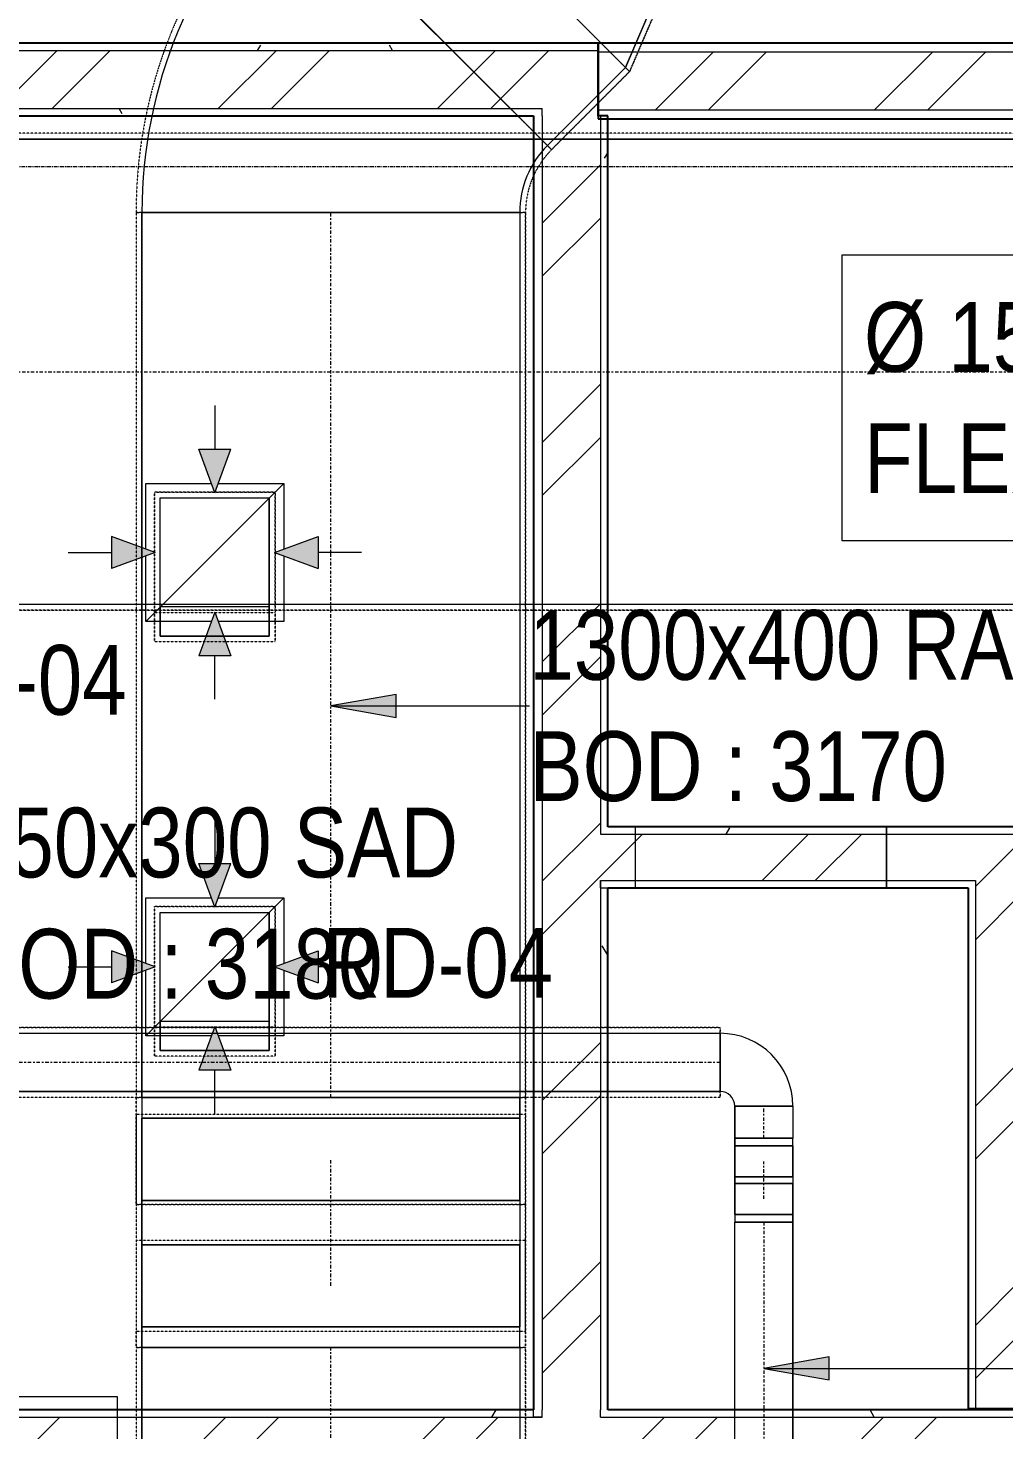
# Model space of a CAD drawing. Header units: inches. Extents: x -83664 to 20107, y -47222 to 19398.
# Drawn here: x -4886 to -1529, y -23108 to -18288 of the extents above; entities that cross this region are included whole.
import ezdxf

# ---------------------------------------------------------------- set-up
doc = ezdxf.new("R2010")
doc.units = ezdxf.units.IN
doc.header["$MEASUREMENT"] = 0
for name, pattern in [('Center', [29.999999, 12, -6, 6, -6]), ('Grid Line', [22.225, 12.7, -3.175, 3.175, -3.175]), ('Hidden 0_50', [1.0584, 0.5292, -0.5292])]:
    doc.linetypes.add(name, pattern=pattern)
for name, color, linetype, lineweight in [('A-DETL-GENF', 7, 'Continuous', 9), ('A-WALL', 7, 'Continuous', 9), ('A-WALL-PATT', 7, 'Continuous', 25), ('G-ANNO-TEXT', 7, 'Continuous', 9), ('M-HVAC-CDFF', 7, 'Continuous', 9), ('M-HVAC-DUCT-CNTR', 7, 'Center', 9), ('M-HVAC-DUCT-IDEN', 7, 'Continuous', 18), ('S-GRID', 7, 'Continuous', 9)]:
    doc.layers.add(name, color=color, linetype=linetype, lineweight=lineweight)
doc.layers.add('M-HVAC-DUCT', color=7, linetype='Continuous', lineweight=9, true_color=0xffe97f)
doc.styles.add('Arial Narrow_21', font='ARIALN.TTF', dxfattribs={"height": 240})
pattern_1 = [(0, (0, 0), (1219.2, 304.8), [50.292, -864.108, 50.292, -864.108, -4876.8]), (0, (0, 0), (1219.2, 304.8), [-1828.8, 50.292, -1778.508, 50.292, -864.108, -2133.6]), (0, (0, 0), (1219.2, 304.8), [-4572, 50.292, -559.308, 50.292, -1473.708]), (120, (457.2, 152.4), (-873.56454, 903.45817), [50.292, -864.108, 50.292, -864.108, -4876.8]), (120, (457.2, 152.4), (-873.56454, 903.45817), [-1828.8, 50.292, -1778.508, 50.292, -864.108, -2133.6]), (120, (457.2, 152.4), (-873.56454, 903.45817), [-4572, 50.292, -559.308, 50.292, -1473.708]), (240, (609.6, 762), (-345.63546, -1208.25817), [50.292, -864.108, 50.292, -864.108, -4876.8]), (240, (609.6, 762), (-345.63546, -1208.25817), [-1828.8, 50.292, -1778.508, 50.292, -864.108, -2133.6]), (240, (609.6, 762), (-345.63546, -1208.25817), [-4572, 50.292, -559.308, 50.292, -1473.708])]
pattern_2 = [(45, (0, 0), (-377.1708, 377.1708), []), (45, (0, 571.5), (-377.1708, 377.1708), [])]

# ---------------------------------------------------------------- blocks, each defined once
blk = doc.blocks.new('GCE-AT-Return Air Rectangular Diffuser - 375x375-7592511-FIRST FLOOR AC CONDITIONING LAYOUT - PART A')
at = {"layer": 'A-DETL-GENF', "true_color": 0xff00ff}
for points in [[(54.6, 355), (-54.6, 355), (0, 205)], [(-205, 0), (-355, 54.6), (-355, -54.6)], [(355, 54.6), (205, 0), (355, -54.6)], [(54.6, -355), (0, -205), (-54.6, -355)]]:
    blk.add_hatch(color=6, dxfattribs=at).paths.add_polyline_path(points)
at = {"layer": 'A-DETL-GENF', "color": 6, "true_color": 0xff00ff}
for p, q in [((0, 505), (0, 355)), ((0, 205), (-54.6, 355)), ((-54.6, 355), (54.6, 355)), ((0, 205), (54.6, 355)), ((-237.5, 237.5), (-11.8, 237.5)), ((-237.5, 11.8), (-237.5, 237.5)), ((-237.5, 237.5), (237.5, -237.5)), ((11.8, 237.5), (237.5, 237.5)), ((237.5, 237.5), (237.5, 11.8)), ((-205, 0), (-355, 54.6)), ((-355, -54.6), (-355, 54.6)), ((205, 0), (355, 54.6)), ((355, 54.6), (355, -54.6)), ((505, 0), (355, 0)), ((-505, 0), (-355, 0)), ((-205, 0), (-355, -54.6)), ((-237.5, -237.5), (-237.5, -11.8)), ((205, 0), (355, -54.6)), ((237.5, -11.8), (237.5, -237.5)), ((-11.8, -237.5), (-237.5, -237.5)), ((0, -205), (-54.6, -355)), ((0, -205), (54.6, -355)), ((237.5, -237.5), (11.8, -237.5)), ((-54.6, -355), (54.6, -355)), ((0, -505), (0, -355))]:
    blk.add_line(p, q, dxfattribs=at)
blk = doc.blocks.new('M_Rectangular Tap - Beveled - Standard-7596243-FIRST FLOOR AC CONDITIONING LAYOUT - PART A')
at = {"layer": 'M-HVAC-DUCT', "color": 6, "true_color": 0xff00ff}
for p, q in [((147025.4, 78093.7), (147025.4, 78468.7)), ((147025.4, 78468.7), (147400.4, 78468.7)), ((147025.4, 78468.7), (147400.4, 78468.7)), ((147025.4, 77993.7), (147025.4, 78468.7)), ((147400.4, 78468.7), (147400.4, 78093.7)), ((147400.4, 78468.7), (147400.4, 77993.7)), ((147025.4, 78093.7), (147025.4, 77993.7)), ((147400.4, 78093.7), (147025.4, 78093.7)), ((147400.4, 78093.7), (147400.4, 77993.7)), ((147400.4, 77993.7), (147025.4, 77993.7)), ((147025.4, 77993.7), (147400.4, 77993.7))]:
    blk.add_line(p, q, dxfattribs=at)
blk = doc.blocks.new('M_Rectangular Elbow - Radius - 0_75 W-7332096-FIRST FLOOR AC CONDITIONING LAYOUT - PART A')
at = {"layer": 'M-HVAC-DUCT', "color": 6, "true_color": 0xff00ff}
for p, q in [((149201.4, 76111.2), (149001.4, 76111.2)), ((149001.4, 76111.2), (149001.4, 76005.1)), ((149001.4, 76111.2), (149001.4, 75978.6)), ((149201.4, 76005.1), (149201.4, 76111.2)), ((149201.4, 76111.2), (149201.4, 75978.6)), ((149001.4, 76005.1), (149201.4, 76005.1)), ((149001.4, 76005.1), (149001.4, 75978.6)), ((149201.4, 75978.6), (149001.4, 75978.6)), ((149001.4, 75978.6), (149201.4, 75978.6)), ((149201.4, 75978.6), (149201.4, 76005.1))]:
    blk.add_line(p, q, dxfattribs=at)
blk = doc.blocks.new('M_Rectangular Elbow - Radius - 0_75 W-V167-FIRST FLOOR AC CONDITIONING LAYOUT - PART A')
at = {"layer": 'M-HVAC-DUCT', "color": 6, "true_color": 0xff00ff}
for p, q in [((149001.4, 76266.8), (149201.4, 76266.8)), ((149201.4, 76266.8), (149001.4, 76266.8)), ((149001.4, 76266.8), (149001.4, 76240.3)), ((149001.4, 76134.2), (149001.4, 76266.8)), ((149201.4, 76240.3), (149201.4, 76266.8)), ((149201.4, 76134.2), (149201.4, 76266.8)), ((149001.4, 76240.3), (149201.4, 76240.3)), ((149001.4, 76134.2), (149001.4, 76240.3)), ((149201.4, 76240.3), (149201.4, 76134.2)), ((149201.4, 76134.2), (149001.4, 76134.2))]:
    blk.add_line(p, q, dxfattribs=at)
blk = doc.blocks.new('M_Rectangular Elbow - Radius - 0_75 W-7332084-FIRST FLOOR AC CONDITIONING LAYOUT - PART A')
at = {"layer": 'M-HVAC-DUCT', "color": 6, "true_color": 0xff00ff}
for p, q in [((-100, 150), (100, 150)), ((100, 150), (-100, 150)), ((-150, 100), (-150, -100)), ((-150, -100), (-150, 100))]:
    blk.add_line(p, q, dxfattribs=at)
for radius in [50, 50, 250, 250]:
    blk.add_arc((-150, 150), radius, 270, 0, dxfattribs=at)
blk = doc.blocks.new('M_Rectangular Elbow - Radius - 0_75 W-8989782-FIRST FLOOR AC CONDITIONING LAYOUT - PART A')
at = {"layer": 'M-HVAC-DUCT', "color": 6, "true_color": 0xff00ff}
for p, q in [((146962, 75618), (146962, 75900.9)), ((146962, 75900.9), (148262, 75900.9)), ((146962, 75547.3), (146962, 75900.9)), ((148262, 75900.9), (148262, 75618)), ((148262, 75547.3), (148262, 75900.9)), ((148262, 75618), (146962, 75618)), ((146962, 75618), (146962, 75547.3)), ((148262, 75547.3), (148262, 75618)), ((146962, 75547.3), (148262, 75547.3)), ((148262, 75547.3), (146962, 75547.3))]:
    blk.add_line(p, q, dxfattribs=at)
blk = doc.blocks.new('M_Rectangular Elbow - Radius - 0_75 W-V180-FIRST FLOOR AC CONDITIONING LAYOUT - PART A')
at = {"layer": 'M-HVAC-DUCT', "color": 6, "true_color": 0xff00ff}
for p, q in [((148262, 76406.5), (146962, 76406.5)), ((146962, 76406.5), (148262, 76406.5)), ((146962, 76406.5), (146962, 76335.8)), ((146962, 76406.5), (146962, 76053)), ((148262, 76335.8), (148262, 76406.5)), ((148262, 76406.5), (148262, 76053)), ((148262, 76335.8), (146962, 76335.8)), ((146962, 76335.8), (146962, 76053)), ((148262, 76053), (148262, 76335.8)), ((146962, 76053), (148262, 76053))]:
    blk.add_line(p, q, dxfattribs=at)
blk = doc.blocks.new('M_Rectangular Elbow - Radius - 0_75 W-9027256-FIRST FLOOR AC CONDITIONING LAYOUT - PART A')
at = {"layer": 'M-HVAC-DUCT', "color": 6, "true_color": 0xff00ff}
for p, q in [((-174, 745.2), (745.2, -174)), ((745.2, -174), (-174, 745.2)), ((-403.9, 650), (-403.9, -650)), ((-403.9, -650), (-403.9, 650))]:
    blk.add_line(p, q, dxfattribs=at)
for radius in [325, 325, 1625, 1625]:
    blk.add_arc((-403.9, 975), radius, 270, 315, dxfattribs=at)
blk = doc.blocks.new('M_Rectangular Transition - Length - Standard-9027326-FIRST FLOOR AC CONDITIONING LAYOUT - PART A')
at = {"layer": 'M-HVAC-DUCT', "color": 6, "true_color": 0xff00ff}
for p, q in [((0, 650), (0, -650)), ((0, 650), (375, 500)), ((0, 650), (375, 500)), ((0, -650), (0, 650)), ((375, -500), (375, 500)), ((375, 500), (375, -500)), ((0, -650), (375, -500)), ((375, -500), (0, -650))]:
    blk.add_line(p, q, dxfattribs=at)
blk = doc.blocks.new('TEMW-SMBZ-HO-BM-HVAC-00002_rvt-1-FIRST FLOOR AC CONDITIONING LAYOUT - PART A')
at = {"layer": 'M-HVAC-DUCT', "color": 6, "linetype": 'Hidden 0_50', "true_color": 0xff00ff}
for p, q in [((148639.8, 79934.6), (147692.3, 80882.2)), ((147692.3, 80882.2), (148639.8, 79934.6)), ((147692.3, 80882.2), (148639.8, 79934.6)), ((148639.8, 79934.6), (147692.3, 80882.2)), ((148371.4, 79666.2), (147423.8, 80613.7)), ((147423.8, 80613.7), (148371.4, 79666.2)), ((148371.4, 79666.2), (147423.8, 80613.7)), ((147423.8, 80613.7), (148371.4, 79666.2)), ((148639.8, 79934.6), (148798.9, 80305.9)), ((148798.9, 80305.9), (148639.8, 79934.6)), ((148371.4, 79666.2), (148639.8, 79934.6)), ((148639.8, 79934.6), (148371.4, 79666.2)), ((148282, 79450.5), (146942, 79450.5)), ((146942, 79450.5), (148282, 79450.5)), ((146942, 79450.5), (146942, 76406.5)), ((146942, 79450.5), (146942, 76406.5)), ((146942, 79450.5), (148282, 79450.5)), ((148282, 79450.5), (146942, 79450.5)), ((148282, 76406.5), (148282, 79450.5)), ((148282, 79450.5), (148282, 76406.5)), ((147005.4, 78488.7), (147005.4, 78073.7)), ((147005.4, 77973.7), (147005.4, 78488.7)), ((147005.4, 78488.7), (147420.4, 78488.7)), ((147420.4, 78488.7), (147005.4, 78488.7)), ((147420.4, 78488.7), (147420.4, 77973.7)), ((147420.4, 78073.7), (147420.4, 78488.7)), ((147005.4, 78073.7), (147005.4, 77973.7)), ((147420.4, 78073.7), (147005.4, 78073.7)), ((147420.4, 77973.7), (147420.4, 78073.7)), ((147420.4, 77973.7), (147005.4, 77973.7)), ((147420.4, 77973.7), (147005.4, 77973.7)), ((147005.4, 77063.7), (147005.4, 76648.7)), ((147005.4, 76548.7), (147005.4, 77063.7)), ((147005.4, 77063.7), (147420.4, 77063.7)), ((147420.4, 77063.7), (147005.4, 77063.7)), ((147420.4, 77063.7), (147420.4, 76548.7)), ((147420.4, 76648.7), (147420.4, 77063.7)), ((147005.4, 76648.7), (147005.4, 76548.7)), ((147420.4, 76648.7), (147005.4, 76648.7)), ((147420.4, 76548.7), (147420.4, 76648.7)), ((148951.4, 76647.7), (137860.4, 76647.7)), ((137860.4, 76647.7), (148951.4, 76647.7)), ((148951.4, 76647.7), (148951.4, 76407.7)), ((148951.4, 76407.7), (148951.4, 76647.7)), ((147420.4, 76548.7), (147005.4, 76548.7)), ((147420.4, 76548.7), (147005.4, 76548.7)), ((137860.4, 76407.7), (148951.4, 76407.7)), ((137860.4, 76407.7), (148951.4, 76407.7)), ((148282, 76406.5), (146942, 76406.5)), ((146942, 76406.5), (148282, 76406.5)), ((146942, 76406.5), (146942, 76038.8)), ((146942, 76349.9), (146942, 76406.5)), ((148282, 76406.5), (146942, 76406.5)), ((146942, 76406.5), (148282, 76406.5)), ((148282, 76406.5), (148282, 76349.9)), ((148282, 76038.8), (148282, 76406.5)), ((146942, 76038.8), (146942, 76349.9)), ((146942, 76349.9), (148282, 76349.9)), ((146942, 76349.9), (146942, 75915)), ((146942, 76038.8), (146942, 76349.9)), ((146942, 76349.9), (148282, 76349.9)), ((148282, 76349.9), (148282, 76038.8)), ((148282, 75915), (148282, 76349.9)), ((148282, 76349.9), (148282, 76038.8)), ((148282, 76038.8), (146942, 76038.8)), ((146942, 76038.8), (146942, 75603.9)), ((146942, 76038.8), (148282, 76038.8)), ((148282, 76038.8), (148282, 75603.9)), ((146942, 75915), (146942, 75547.3)), ((146942, 75915), (146942, 75603.9)), ((148282, 75915), (146942, 75915)), ((148282, 75915), (146942, 75915)), ((146942, 75915), (146942, 75603.9)), ((148282, 75603.9), (148282, 75915)), ((148282, 75547.3), (148282, 75915)), ((148282, 75603.9), (148282, 75915)), ((146942, 75547.3), (146942, 75603.9)), ((146942, 75603.9), (148282, 75603.9)), ((146942, 75603.9), (148282, 75603.9)), ((148282, 75603.9), (148282, 75547.3)), ((148282, 75547.3), (146942, 75547.3)), ((146942, 75547.3), (148282, 75547.3)), ((146942, 75547.3), (146942, 73287.3)), ((146942, 75547.3), (146942, 73287.3)), ((148282, 75547.3), (146942, 75547.3)), ((148282, 75547.3), (146942, 75547.3)), ((148282, 73287.3), (148282, 75547.3)), ((148282, 75547.3), (148282, 73287.3))]:
    blk.add_line(p, q, dxfattribs=at)
at = {"layer": 'M-HVAC-DUCT', "color": 6, "true_color": 0xff00ff}
for p, q in [((147706.4, 80868), (148625.7, 79948.8)), ((148625.7, 79948.8), (147706.4, 80868)), ((147438, 80599.6), (148357.2, 79680.3)), ((148357.2, 79680.3), (147438, 80599.6)), ((148625.7, 79948.8), (148357.2, 79680.3)), ((148625.7, 79948.8), (148357.2, 79680.3)), ((146962, 79450.5), (148262, 79450.5)), ((148262, 79450.5), (146962, 79450.5)), ((146962, 76406.5), (146962, 79450.5)), ((146962, 79450.5), (146962, 76406.5)), ((148262, 79450.5), (148262, 76406.5)), ((148262, 79450.5), (148262, 76406.5)), ((147025.4, 77993.7), (147025.4, 78468.7)), ((147025.4, 78468.7), (147400.4, 78468.7)), ((147025.4, 77993.7), (147025.4, 78468.7)), ((147025.4, 78468.7), (147400.4, 78468.7)), ((147400.4, 77993.7), (147400.4, 78468.7)), ((147400.4, 78468.7), (147400.4, 77993.7)), ((147025.4, 77993.7), (147400.4, 77993.7)), ((147025.4, 77993.7), (147400.4, 77993.7)), ((147025.4, 76568.7), (147025.4, 77043.7)), ((147025.4, 77043.7), (147400.4, 77043.7)), ((147025.4, 76568.7), (147025.4, 77043.7)), ((147025.4, 77043.7), (147400.4, 77043.7)), ((147400.4, 76568.7), (147400.4, 77043.7)), ((147400.4, 77043.7), (147400.4, 76568.7)), ((137860.4, 76627.7), (148951.4, 76627.7)), ((137860.4, 76627.7), (148951.4, 76627.7)), ((148951.4, 76427.7), (148951.4, 76627.7)), ((148951.4, 76627.7), (148951.4, 76427.7)), ((147025.4, 76568.7), (147400.4, 76568.7)), ((147025.4, 76568.7), (147400.4, 76568.7)), ((148951.4, 76427.7), (137860.4, 76427.7)), ((137860.4, 76427.7), (148951.4, 76427.7)), ((146962, 76406.5), (148262, 76406.5)), ((148262, 76406.5), (146962, 76406.5)), ((149001.4, 76377.7), (149201.4, 76377.7)), ((149201.4, 76377.7), (149001.4, 76377.7)), ((149001.4, 76266.8), (149001.4, 76377.7)), ((149001.4, 76377.7), (149001.4, 76266.8)), ((149201.4, 76377.7), (149201.4, 76266.8)), ((149201.4, 76377.7), (149201.4, 76266.8)), ((146962, 76053), (146962, 76335.8)), ((146962, 76335.8), (148262, 76335.8)), ((146962, 76335.8), (146962, 75900.9)), ((148262, 76335.8), (148262, 76053)), ((148262, 76335.8), (148262, 75900.9)), ((149001.4, 76266.8), (149201.4, 76266.8)), ((149201.4, 76266.8), (149001.4, 76266.8)), ((149001.4, 76240.3), (149001.4, 76134.2)), ((149201.4, 76240.3), (149001.4, 76240.3)), ((149001.4, 76111.2), (149001.4, 76240.3)), ((149201.4, 76134.2), (149201.4, 76240.3)), ((149201.4, 76240.3), (149201.4, 76111.2)), ((149001.4, 76134.2), (149201.4, 76134.2)), ((149001.4, 76134.2), (149001.4, 76005.1)), ((149201.4, 76134.2), (149201.4, 76005.1)), ((149001.4, 76111.2), (149201.4, 76111.2)), ((149001.4, 76005.1), (149001.4, 76111.2)), ((149201.4, 76111.2), (149201.4, 76005.1)), ((148262, 76053), (146962, 76053)), ((146962, 75618), (146962, 76053)), ((148262, 76053), (148262, 75618)), ((149201.4, 76005.1), (149001.4, 76005.1)), ((149201.4, 75978.6), (149001.4, 75978.6)), ((149001.4, 75978.6), (149201.4, 75978.6)), ((149001.4, 74243.9), (149001.4, 75978.6)), ((149001.4, 74243.9), (149001.4, 75978.6)), ((149201.4, 75978.6), (149201.4, 74243.9)), ((149201.4, 74243.9), (149201.4, 75978.6)), ((148262, 75900.9), (146962, 75900.9)), ((146962, 75900.9), (146962, 75618)), ((148262, 75618), (148262, 75900.9)), ((146962, 75618), (148262, 75618)), ((146962, 75547.3), (148262, 75547.3)), ((148262, 75547.3), (146962, 75547.3)), ((146962, 73287.3), (146962, 75547.3)), ((146962, 75547.3), (146962, 73287.3)), ((148262, 75547.3), (148262, 73287.3)), ((148262, 75547.3), (148262, 73287.3))]:
    blk.add_line(p, q, dxfattribs=at)
at = {"layer": 'M-HVAC-DUCT', "color": 30, "linetype": 'Hidden 0_50', "true_color": 0xff7f00}
for p, q in [((156096, 79722.7), (136649.7, 79722.7)), ((156096, 79722.7), (136649.7, 79722.7)), ((136649.7, 78082.7), (156096, 78082.7)), ((156096, 78082.7), (136649.7, 78082.7))]:
    blk.add_line(p, q, dxfattribs=at)
at = {"layer": 'M-HVAC-DUCT', "color": 30, "true_color": 0xff7f00}
for p, q in [((136649.7, 79702.7), (156096, 79702.7)), ((156096, 79702.7), (136649.7, 79702.7)), ((156096, 78102.7), (136649.7, 78102.7)), ((156096, 78102.7), (136649.7, 78102.7))]:
    blk.add_line(p, q, dxfattribs=at)
at = {"layer": 'M-HVAC-DUCT', "color": 6, "linetype": 'Hidden 0_50', "true_color": 0xff00ff}
for radius in [1645, 1645, 305, 305]:
    blk.add_arc((148587, 79450.5), radius, 135, 180, dxfattribs=at)
at = {"layer": 'M-HVAC-DUCT-CNTR', "color": 6, "true_color": 0xff00ff}
for p, q in [((147612, 76406.5), (147612, 79450.5)), ((148951.4, 76527.7), (137860.4, 76527.7)), ((149101.4, 76266.8), (149101.4, 76377.7)), ((147612, 75759.5), (147612, 76194.4)), ((149101.4, 76058.1), (149101.4, 76187.2)), ((149101.4, 75978.6), (149101.4, 74243.9)), ((147612, 73287.3), (147612, 75547.3))]:
    blk.add_line(p, q, dxfattribs=at)
at = {"layer": 'M-HVAC-DUCT-CNTR', "color": 30, "true_color": 0xff7f00}
blk.add_line((136649.7, 78902.7), (156096, 78902.7), dxfattribs=at)
at = {"layer": 'M-HVAC-CDFF', "color": 6, "linetype": 'Hidden 0_50', "lineweight": 9, "true_color": 0xff00ff, "rotation": 270}
for p in [(147212.9, 78281.2), (147212.9, 76856.2)]:
    blk.add_blockref('GCE-AT-Return Air Rectangular Diffuser - 375x375-7592511-FIRST FLOOR AC CONDITIONING LAYOUT - PART A', p, dxfattribs=at)
at = {"layer": 'M-HVAC-DUCT', "color": 6, "linetype": 'Hidden 0_50', "lineweight": 9, "true_color": 0xff00ff}
for name, p, rotation in [('M_Rectangular Transition - Length - Standard-9027326-FIRST FLOOR AC CONDITIONING LAYOUT - PART A', (148166.1, 80408.4), 45.00000000000271), ('M_Rectangular Elbow - Radius - 0_75 W-9027256-FIRST FLOOR AC CONDITIONING LAYOUT - PART A', (147612, 79854.4), 225.0000000000029), ('M_Rectangular Elbow - Radius - 0_75 W-7332084-FIRST FLOOR AC CONDITIONING LAYOUT - PART A', (149101.4, 76527.7), 90)]:
    blk.add_blockref(name, p, dxfattribs=dict(at, rotation=rotation))
for name, p in [('M_Rectangular Tap - Beveled - Standard-7596243-FIRST FLOOR AC CONDITIONING LAYOUT - PART A', (0, 0)), ('M_Rectangular Tap - Beveled - Standard-7596243-FIRST FLOOR AC CONDITIONING LAYOUT - PART A', (0, -1425)), ('M_Rectangular Elbow - Radius - 0_75 W-V180-FIRST FLOOR AC CONDITIONING LAYOUT - PART A', (0, 0)), ('M_Rectangular Elbow - Radius - 0_75 W-V167-FIRST FLOOR AC CONDITIONING LAYOUT - PART A', (0, 0)), ('M_Rectangular Elbow - Radius - 0_75 W-7332096-FIRST FLOOR AC CONDITIONING LAYOUT - PART A', (0, 0)), ('M_Rectangular Elbow - Radius - 0_75 W-8989782-FIRST FLOOR AC CONDITIONING LAYOUT - PART A', (0, 0))]:
    blk.add_blockref(name, p, dxfattribs=at)
blk = doc.blocks.new('TEMW-SMBZ-HO-BM-HVAC-00002_rvt-2-FIRST FLOOR AC CONDITIONING LAYOUT - PART A')
at = {"layer": 'M-HVAC-DUCT', "color": 6, "linetype": 'Hidden 0_50', "true_color": 0xff00ff}
for p, q in [((148639.8, 79934.6), (147692.3, 80882.2)), ((147692.3, 80882.2), (148639.8, 79934.6)), ((147692.3, 80882.2), (148639.8, 79934.6)), ((148639.8, 79934.6), (147692.3, 80882.2)), ((148371.4, 79666.2), (147423.8, 80613.7)), ((147423.8, 80613.7), (148371.4, 79666.2)), ((148371.4, 79666.2), (147423.8, 80613.7)), ((147423.8, 80613.7), (148371.4, 79666.2)), ((148639.8, 79934.6), (148798.9, 80305.9)), ((148798.9, 80305.9), (148639.8, 79934.6)), ((148371.4, 79666.2), (148639.8, 79934.6)), ((148639.8, 79934.6), (148371.4, 79666.2)), ((148282, 79450.5), (146942, 79450.5)), ((146942, 79450.5), (148282, 79450.5)), ((146942, 79450.5), (146942, 76406.5)), ((146942, 79450.5), (146942, 76406.5)), ((146942, 79450.5), (148282, 79450.5)), ((148282, 79450.5), (146942, 79450.5)), ((148282, 76406.5), (148282, 79450.5)), ((148282, 79450.5), (148282, 76406.5)), ((147005.4, 78488.7), (147005.4, 78073.7)), ((147005.4, 77973.7), (147005.4, 78488.7)), ((147005.4, 78488.7), (147420.4, 78488.7)), ((147420.4, 78488.7), (147005.4, 78488.7)), ((147420.4, 78488.7), (147420.4, 77973.7)), ((147420.4, 78073.7), (147420.4, 78488.7)), ((147005.4, 78073.7), (147005.4, 77973.7)), ((147420.4, 78073.7), (147005.4, 78073.7)), ((147420.4, 77973.7), (147420.4, 78073.7)), ((147420.4, 77973.7), (147005.4, 77973.7)), ((147420.4, 77973.7), (147005.4, 77973.7)), ((147005.4, 77063.7), (147005.4, 76648.7)), ((147005.4, 76548.7), (147005.4, 77063.7)), ((147005.4, 77063.7), (147420.4, 77063.7)), ((147420.4, 77063.7), (147005.4, 77063.7)), ((147420.4, 77063.7), (147420.4, 76548.7)), ((147420.4, 76648.7), (147420.4, 77063.7)), ((147005.4, 76648.7), (147005.4, 76548.7)), ((147420.4, 76648.7), (147005.4, 76648.7)), ((147420.4, 76548.7), (147420.4, 76648.7)), ((148951.4, 76647.7), (137860.4, 76647.7)), ((137860.4, 76647.7), (148951.4, 76647.7)), ((148951.4, 76647.7), (148951.4, 76407.7)), ((148951.4, 76407.7), (148951.4, 76647.7)), ((147420.4, 76548.7), (147005.4, 76548.7)), ((147420.4, 76548.7), (147005.4, 76548.7)), ((137860.4, 76407.7), (148951.4, 76407.7)), ((137860.4, 76407.7), (148951.4, 76407.7)), ((148282, 76406.5), (146942, 76406.5)), ((146942, 76406.5), (148282, 76406.5)), ((146942, 76406.5), (146942, 76038.8)), ((146942, 76349.9), (146942, 76406.5)), ((148282, 76406.5), (146942, 76406.5)), ((146942, 76406.5), (148282, 76406.5)), ((148282, 76406.5), (148282, 76349.9)), ((148282, 76038.8), (148282, 76406.5)), ((146942, 76038.8), (146942, 76349.9)), ((146942, 76349.9), (148282, 76349.9)), ((146942, 76349.9), (146942, 75915)), ((146942, 76038.8), (146942, 76349.9)), ((146942, 76349.9), (148282, 76349.9)), ((148282, 76349.9), (148282, 76038.8)), ((148282, 75915), (148282, 76349.9)), ((148282, 76349.9), (148282, 76038.8)), ((148282, 76038.8), (146942, 76038.8)), ((146942, 76038.8), (146942, 75603.9)), ((146942, 76038.8), (148282, 76038.8)), ((148282, 76038.8), (148282, 75603.9)), ((146942, 75915), (146942, 75547.3)), ((146942, 75915), (146942, 75603.9)), ((148282, 75915), (146942, 75915)), ((148282, 75915), (146942, 75915)), ((146942, 75915), (146942, 75603.9)), ((148282, 75603.9), (148282, 75915)), ((148282, 75547.3), (148282, 75915)), ((148282, 75603.9), (148282, 75915)), ((146942, 75547.3), (146942, 75603.9)), ((146942, 75603.9), (148282, 75603.9)), ((146942, 75603.9), (148282, 75603.9)), ((148282, 75603.9), (148282, 75547.3)), ((148282, 75547.3), (146942, 75547.3)), ((146942, 75547.3), (148282, 75547.3)), ((146942, 75547.3), (146942, 73287.3)), ((146942, 75547.3), (146942, 73287.3)), ((148282, 75547.3), (146942, 75547.3)), ((148282, 75547.3), (146942, 75547.3)), ((148282, 73287.3), (148282, 75547.3)), ((148282, 75547.3), (148282, 73287.3))]:
    blk.add_line(p, q, dxfattribs=at)
at = {"layer": 'M-HVAC-DUCT', "color": 6, "true_color": 0xff00ff}
for p, q in [((147706.4, 80868), (148625.7, 79948.8)), ((148625.7, 79948.8), (147706.4, 80868)), ((147438, 80599.6), (148357.2, 79680.3)), ((148357.2, 79680.3), (147438, 80599.6)), ((148625.7, 79948.8), (148357.2, 79680.3)), ((148625.7, 79948.8), (148357.2, 79680.3)), ((146962, 79450.5), (148262, 79450.5)), ((148262, 79450.5), (146962, 79450.5)), ((146962, 76406.5), (146962, 79450.5)), ((146962, 79450.5), (146962, 76406.5)), ((148262, 79450.5), (148262, 76406.5)), ((148262, 79450.5), (148262, 76406.5)), ((147025.4, 77993.7), (147025.4, 78468.7)), ((147025.4, 78468.7), (147400.4, 78468.7)), ((147025.4, 77993.7), (147025.4, 78468.7)), ((147025.4, 78468.7), (147400.4, 78468.7)), ((147400.4, 77993.7), (147400.4, 78468.7)), ((147400.4, 78468.7), (147400.4, 77993.7)), ((147025.4, 77993.7), (147400.4, 77993.7)), ((147025.4, 77993.7), (147400.4, 77993.7)), ((147025.4, 76568.7), (147025.4, 77043.7)), ((147025.4, 77043.7), (147400.4, 77043.7)), ((147025.4, 76568.7), (147025.4, 77043.7)), ((147025.4, 77043.7), (147400.4, 77043.7)), ((147400.4, 76568.7), (147400.4, 77043.7)), ((147400.4, 77043.7), (147400.4, 76568.7)), ((137860.4, 76627.7), (148951.4, 76627.7)), ((137860.4, 76627.7), (148951.4, 76627.7)), ((148951.4, 76427.7), (148951.4, 76627.7)), ((148951.4, 76627.7), (148951.4, 76427.7)), ((147025.4, 76568.7), (147400.4, 76568.7)), ((147025.4, 76568.7), (147400.4, 76568.7)), ((148951.4, 76427.7), (137860.4, 76427.7)), ((137860.4, 76427.7), (148951.4, 76427.7)), ((146962, 76406.5), (148262, 76406.5)), ((148262, 76406.5), (146962, 76406.5)), ((149001.4, 76377.7), (149201.4, 76377.7)), ((149201.4, 76377.7), (149001.4, 76377.7)), ((149001.4, 76266.8), (149001.4, 76377.7)), ((149001.4, 76377.7), (149001.4, 76266.8)), ((149201.4, 76377.7), (149201.4, 76266.8)), ((149201.4, 76377.7), (149201.4, 76266.8)), ((146962, 76053), (146962, 76335.8)), ((146962, 76335.8), (148262, 76335.8)), ((146962, 76335.8), (146962, 75900.9)), ((148262, 76335.8), (148262, 76053)), ((148262, 76335.8), (148262, 75900.9)), ((149001.4, 76266.8), (149201.4, 76266.8)), ((149201.4, 76266.8), (149001.4, 76266.8)), ((149001.4, 76240.3), (149001.4, 76134.2)), ((149201.4, 76240.3), (149001.4, 76240.3)), ((149001.4, 76111.2), (149001.4, 76240.3)), ((149201.4, 76134.2), (149201.4, 76240.3)), ((149201.4, 76240.3), (149201.4, 76111.2)), ((149001.4, 76134.2), (149201.4, 76134.2)), ((149001.4, 76134.2), (149001.4, 76005.1)), ((149201.4, 76134.2), (149201.4, 76005.1)), ((149001.4, 76111.2), (149201.4, 76111.2)), ((149001.4, 76005.1), (149001.4, 76111.2)), ((149201.4, 76111.2), (149201.4, 76005.1)), ((148262, 76053), (146962, 76053)), ((146962, 75618), (146962, 76053)), ((148262, 76053), (148262, 75618)), ((149201.4, 76005.1), (149001.4, 76005.1)), ((149201.4, 75978.6), (149001.4, 75978.6)), ((149001.4, 75978.6), (149201.4, 75978.6)), ((149001.4, 74243.9), (149001.4, 75978.6)), ((149001.4, 74243.9), (149001.4, 75978.6)), ((149201.4, 75978.6), (149201.4, 74243.9)), ((149201.4, 74243.9), (149201.4, 75978.6)), ((148262, 75900.9), (146962, 75900.9)), ((146962, 75900.9), (146962, 75618)), ((148262, 75618), (148262, 75900.9)), ((146962, 75618), (148262, 75618)), ((146962, 75547.3), (148262, 75547.3)), ((148262, 75547.3), (146962, 75547.3)), ((146962, 73287.3), (146962, 75547.3)), ((146962, 75547.3), (146962, 73287.3)), ((148262, 75547.3), (148262, 73287.3)), ((148262, 75547.3), (148262, 73287.3))]:
    blk.add_line(p, q, dxfattribs=at)
at = {"layer": 'M-HVAC-DUCT', "color": 30, "linetype": 'Hidden 0_50', "true_color": 0xff7f00}
for p, q in [((156096, 79722.7), (136649.7, 79722.7)), ((156096, 79722.7), (136649.7, 79722.7)), ((136649.7, 78082.7), (156096, 78082.7)), ((156096, 78082.7), (136649.7, 78082.7))]:
    blk.add_line(p, q, dxfattribs=at)
at = {"layer": 'M-HVAC-DUCT', "color": 30, "true_color": 0xff7f00}
for p, q in [((136649.7, 79702.7), (156096, 79702.7)), ((156096, 79702.7), (136649.7, 79702.7)), ((156096, 78102.7), (136649.7, 78102.7)), ((156096, 78102.7), (136649.7, 78102.7))]:
    blk.add_line(p, q, dxfattribs=at)
at = {"layer": 'M-HVAC-DUCT', "color": 6, "linetype": 'Hidden 0_50', "true_color": 0xff00ff}
for radius in [1645, 1645, 305, 305]:
    blk.add_arc((148587, 79450.5), radius, 135, 180, dxfattribs=at)
at = {"layer": 'M-HVAC-DUCT-CNTR', "color": 6, "true_color": 0xff00ff}
for p, q in [((147612, 76406.5), (147612, 79450.5)), ((148951.4, 76527.7), (137860.4, 76527.7)), ((149101.4, 76266.8), (149101.4, 76377.7)), ((147612, 75759.5), (147612, 76194.4)), ((149101.4, 76058.1), (149101.4, 76187.2)), ((149101.4, 75978.6), (149101.4, 74243.9)), ((147612, 73287.3), (147612, 75547.3))]:
    blk.add_line(p, q, dxfattribs=at)
at = {"layer": 'M-HVAC-DUCT-CNTR', "color": 30, "true_color": 0xff7f00}
blk.add_line((136649.7, 78902.7), (156096, 78902.7), dxfattribs=at)
at = {"layer": 'M-HVAC-CDFF', "color": 6, "linetype": 'Hidden 0_50', "lineweight": 9, "true_color": 0xff00ff, "rotation": 270}
for p in [(147212.9, 78281.2), (147212.9, 76856.2)]:
    blk.add_blockref('GCE-AT-Return Air Rectangular Diffuser - 375x375-7592511-FIRST FLOOR AC CONDITIONING LAYOUT - PART A', p, dxfattribs=at)
at = {"layer": 'M-HVAC-DUCT', "color": 6, "linetype": 'Hidden 0_50', "lineweight": 9, "true_color": 0xff00ff}
for name, p, rotation in [('M_Rectangular Transition - Length - Standard-9027326-FIRST FLOOR AC CONDITIONING LAYOUT - PART A', (148166.1, 80408.4), 45.00000000000271), ('M_Rectangular Elbow - Radius - 0_75 W-9027256-FIRST FLOOR AC CONDITIONING LAYOUT - PART A', (147612, 79854.4), 225.0000000000029), ('M_Rectangular Elbow - Radius - 0_75 W-7332084-FIRST FLOOR AC CONDITIONING LAYOUT - PART A', (149101.4, 76527.7), 90)]:
    blk.add_blockref(name, p, dxfattribs=dict(at, rotation=rotation))
for name, p in [('M_Rectangular Tap - Beveled - Standard-7596243-FIRST FLOOR AC CONDITIONING LAYOUT - PART A', (0, 0)), ('M_Rectangular Tap - Beveled - Standard-7596243-FIRST FLOOR AC CONDITIONING LAYOUT - PART A', (0, -1425)), ('M_Rectangular Elbow - Radius - 0_75 W-V180-FIRST FLOOR AC CONDITIONING LAYOUT - PART A', (0, 0)), ('M_Rectangular Elbow - Radius - 0_75 W-V167-FIRST FLOOR AC CONDITIONING LAYOUT - PART A', (0, 0)), ('M_Rectangular Elbow - Radius - 0_75 W-7332096-FIRST FLOOR AC CONDITIONING LAYOUT - PART A', (0, 0)), ('M_Rectangular Elbow - Radius - 0_75 W-8989782-FIRST FLOOR AC CONDITIONING LAYOUT - PART A', (0, 0))]:
    blk.add_blockref(name, p, dxfattribs=at)
blk = doc.blocks.new('SMBZ_Hospital Arch Model_2026_01_29_rvt-1-FIRST FLOOR AC CONDITIONING LAYOUT - PART A')
at = {"layer": 'A-WALL-PATT', "lineweight": 9, "true_color": 0xbbbbbb}
h = blk.add_hatch(dxfattribs=at)
h.set_pattern_fill('FP_13', color=9, style=0, pattern_type=2)
h.set_pattern_definition(pattern_1)
h.paths.add_polyline_path([(148531.7, 80007.7), (148531.7, 80032.7), (143706.5, 80032.7), (143706.5, 80007.7), (147155.1, 80007.7)])
h = blk.add_hatch(dxfattribs=at)
h.set_pattern_fill('FP_12', color=9, style=0, pattern_type=2)
h.set_pattern_definition(pattern_2)
h.paths.add_polyline_path([(148339.4, 79807.7), (148531.7, 79807.7), (148531.7, 80007.7), (143706.5, 80007.7), (143706.5, 79807.7), (147155.1, 79807.7)])
h = blk.add_hatch(dxfattribs=at)
h.set_pattern_fill('FP_12', color=9, style=0, pattern_type=2)
h.set_pattern_definition(pattern_2)
h.paths.add_polyline_path([(148531.7, 79802.7), (151054.4, 79802.7), (151054.4, 80002.7), (148531.7, 80002.7)])
h = blk.add_hatch(dxfattribs=at)
h.set_pattern_fill('FP_13', color=9, style=0, pattern_type=2)
h.set_pattern_definition(pattern_1)
h.paths.add_polyline_path([(148309.4, 79782.7), (148339.4, 79782.7), (148339.4, 79807.7), (143706.5, 79807.7), (143706.5, 79782.7), (147155.1, 79782.7)])
h = blk.add_hatch(dxfattribs=at)
h.set_pattern_fill('FP_13', color=9, style=0, pattern_type=2)
h.set_pattern_definition(pattern_1)
h.paths.add_polyline_path([(148309.4, 75307.7), (148339.4, 75307.7), (148339.4, 79782.7), (148309.4, 79782.7), (148309.4, 75332.7)])
h = blk.add_hatch(dxfattribs=at)
h.set_pattern_fill('FP_12', color=9, style=0, pattern_type=2)
h.set_pattern_definition(pattern_2)
h.paths.add_polyline_path([(148539.4, 75307.7), (148539.4, 79782.7), (148531.7, 79782.7), (148531.7, 79807.7), (148339.4, 79807.7), (148339.4, 75307.7)])
h = blk.add_hatch(dxfattribs=at)
h.set_pattern_fill('FP_13', color=9, style=0, pattern_type=2)
h.set_pattern_definition(pattern_1)
h.paths.add_polyline_path([(148539.4, 75332.7), (148564.4, 75332.7), (148564.4, 77127.7), (148539.4, 77127.7), (148539.4, 76379.3)])
h.paths.add_polyline_path([(148539.4, 77312.7), (148564.4, 77312.7), (148564.4, 79782.7), (148539.4, 79782.7), (148539.4, 77639.3)])
h = blk.add_hatch(dxfattribs=at)
h.set_pattern_fill('FP_13', color=9, style=0, pattern_type=2)
h.set_pattern_definition(pattern_1)
h.paths.add_polyline_path([(150014.4, 77312.7), (150014.4, 77337.7), (148564.4, 77337.7), (148564.4, 77312.7), (149989.4, 77312.7)])
h = blk.add_hatch(dxfattribs=at)
h.set_pattern_fill('FP_12', color=9, style=0, pattern_type=2)
h.set_pattern_definition(pattern_2)
h.paths.add_polyline_path([(149989.4, 77152.7), (149989.4, 77312.7), (148539.4, 77312.7), (148539.4, 77152.7), (149924.1, 77152.7)])
h = blk.add_hatch(dxfattribs=at)
h.set_pattern_fill('FP_12', color=9, style=0, pattern_type=2)
h.set_pattern_definition(pattern_2)
h.paths.add_polyline_path([(149989.4, 75337.7), (149989.4, 77152.7), (149829.4, 77152.7), (149829.4, 75337.7)])
h = blk.add_hatch(dxfattribs=at)
h.set_pattern_fill('FP_13', color=9, style=0, pattern_type=2)
h.set_pattern_definition(pattern_1)
h.paths.add_polyline_path([(157434.4, 75307.7), (157434.4, 75332.7), (154534.4, 75332.7), (154534.4, 75307.7), (156648.8, 75307.7)])
h.paths.add_polyline_path([(139243.8, 75307.7), (142084.4, 75307.7), (142084.4, 75332.7), (138934.4, 75332.7), (138934.4, 75307.7)])
h.paths.add_polyline_path([(142309.4, 75307.7), (148309.4, 75307.7), (148309.4, 75332.7), (142309.4, 75332.7)])
h.paths.add_polyline_path([(137272.7, 75307.7), (138709.4, 75307.7), (138709.4, 75332.7), (137272.7, 75332.7)])
h.paths.add_polyline_path([(154309.4, 75307.7), (154309.4, 75332.7), (152484.4, 75332.7), (152484.4, 75307.7), (154275.4, 75307.7)])
h.paths.add_polyline_path([(148539.4, 75307.7), (151684.4, 75307.7), (151684.4, 75332.7), (148539.4, 75332.7)])
h.paths.add_polyline_path([(151901.9, 75307.7), (152334.4, 75307.7), (152334.4, 75332.7), (151884.4, 75332.7), (151884.4, 75307.7)])
h = blk.add_hatch(dxfattribs=at)
h.set_pattern_fill('FP_12', color=9, style=0, pattern_type=2)
h.set_pattern_definition(pattern_2)
h.paths.add_polyline_path([(137272.7, 75107.7), (157534.4, 75107.7), (157534.4, 75307.7), (137272.7, 75307.7), (137272.7, 75119.3)])
at = {"layer": 'A-WALL', "color": 9, "lineweight": 25, "true_color": 0xbbbbbb}
for p, q in [((148531.7, 80032.7), (143706.5, 80032.7)), ((148531.7, 79782.7), (148531.7, 80032.7)), ((151034.4, 80032.7), (148531.7, 80032.7)), ((148531.7, 80032.7), (148531.7, 79772.7)), ((143706.5, 79782.7), (148309.4, 79782.7)), ((148309.4, 79782.7), (148309.4, 75332.7)), ((148564.4, 79782.7), (148531.7, 79782.7)), ((148564.4, 77337.7), (148564.4, 79782.7)), ((148531.7, 79772.7), (151034.4, 79772.7)), ((150014.4, 77337.7), (148564.4, 77337.7)), ((148564.4, 75332.7), (148564.4, 77127.7)), ((148564.4, 77127.7), (149804.4, 77127.7)), ((149804.4, 77127.7), (149804.4, 75337.7)), ((148309.4, 75332.7), (142309.4, 75332.7)), ((151654.4, 75332.7), (148564.4, 75332.7)), ((149804.4, 75337.7), (150014.4, 75337.7))]:
    blk.add_line(p, q, dxfattribs=at)
at = {"layer": 'A-WALL', "color": 9, "true_color": 0xbbbbbb}
for p, q in [((148531.7, 80032.7), (143706.5, 80032.7)), ((148531.7, 80032.7), (148531.7, 79782.7)), ((151034.4, 80032.7), (148531.7, 80032.7)), ((148531.7, 79772.7), (148531.7, 80032.7)), ((143706.5, 80007.7), (148531.7, 80007.7)), ((148531.7, 80002.7), (151054.4, 80002.7)), ((143706.5, 79807.7), (148339.4, 79807.7)), ((143706.5, 79782.7), (148309.4, 79782.7)), ((148309.4, 79782.7), (148309.4, 75332.7)), ((148339.4, 79782.7), (148339.4, 79807.7)), ((148339.4, 79782.7), (148339.4, 75332.7)), ((148531.7, 79802.7), (151054.4, 79802.7)), ((148531.7, 79782.7), (148564.4, 79782.7)), ((148539.4, 79782.7), (148539.4, 77312.7)), ((148564.4, 77337.7), (148564.4, 79782.7)), ((148531.7, 79772.7), (151034.4, 79772.7)), ((148659.4, 77337.7), (148564.4, 77337.7)), ((149523.4, 77337.7), (148659.4, 77337.7)), ((148659.4, 77337.7), (148659.4, 77127.7)), ((148659.4, 77337.7), (148659.4, 77127.7)), ((150014.4, 77337.7), (149523.4, 77337.7)), ((149523.4, 77127.7), (149523.4, 77337.7)), ((149523.4, 77337.7), (149523.4, 77127.7)), ((148539.4, 77312.7), (148564.4, 77312.7)), ((148564.4, 77312.7), (149989.4, 77312.7)), ((148539.4, 77152.7), (148539.4, 77127.7)), ((148539.4, 77127.7), (148539.4, 77152.7)), ((148539.4, 77152.7), (148564.4, 77152.7)), ((148564.4, 77152.7), (149829.4, 77152.7)), ((149829.4, 77152.7), (149829.4, 77127.7)), ((148539.4, 77127.7), (148539.4, 75332.7)), ((148539.4, 77127.7), (148564.4, 77127.7)), ((148564.4, 75332.7), (148564.4, 77127.7)), ((148564.4, 77127.7), (148659.4, 77127.7)), ((148659.4, 77127.7), (149523.4, 77127.7)), ((149523.4, 77127.7), (149804.4, 77127.7)), ((149804.4, 77127.7), (149804.4, 75337.7)), ((149829.4, 77127.7), (149829.4, 75337.7)), ((148309.4, 75332.7), (142309.4, 75332.7)), ((142309.4, 75307.7), (148309.4, 75307.7)), ((148309.4, 75307.7), (148309.4, 75332.7)), ((148309.4, 75307.7), (148339.4, 75307.7)), ((148339.4, 75307.7), (148309.4, 75307.7)), ((148339.4, 75307.7), (148339.4, 75332.7)), ((148539.4, 75307.7), (148539.4, 75332.7)), ((148539.4, 75307.7), (151684.4, 75307.7)), ((151654.4, 75332.7), (148564.4, 75332.7)), ((150014.4, 75337.7), (149804.4, 75337.7))]:
    blk.add_line(p, q, dxfattribs=at)

msp = doc.modelspace()

# ---------------------------------------------------------------- hatches: boundary and pattern name
at = {"layer": 'M-HVAC-DUCT-IDEN', "lineweight": 9}
for points in [[(-3844.6, -20618.6), (-3619.6, -20658.2), (-3619.6, -20578.9)], [(-2355.2, -22896.8), (-2130.2, -22936.5), (-2130.2, -22857.2)]]:
    msp.add_hatch(color=256, dxfattribs=at).paths.add_polyline_path(points)

# ---------------------------------------------------------------- linework, layer by layer
at = {"layer": 'G-ANNO-TEXT', "flags": 128}
for points in [[(-2085.7, -19067.6), (-1138.4, -19067.6), (-1138.4, -20051.6), (-2085.7, -20051.6)], [(-6763.9, -22993.4), (-4579.9, -22993.4), (-4579.9, -23977.4), (-6763.9, -23977.4)]]:
    msp.add_lwpolyline(points, close=True, dxfattribs=at)
at = {"layer": 'M-HVAC-DUCT-IDEN', "lineweight": 9}
for p, q in [((-3619.6, -20578.9), (-3844.6, -20618.6)), ((-3619.6, -20658.2), (-3619.6, -20578.9)), ((-3844.6, -20618.6), (-3619.6, -20658.2)), ((-3844.6, -20618.6), (-3161.7, -20618.6)), ((-2130.2, -22857.2), (-2355.2, -22896.8)), ((-2355.2, -22896.8), (-2130.2, -22936.5)), ((-2355.2, -22896.8), (-172.3, -22896.8)), ((-2130.2, -22936.5), (-2130.2, -22857.2))]:
    msp.add_line(p, q, dxfattribs=at)
at = {"layer": 'S-GRID', "color": 254, "linetype": 'Grid Line', "true_color": 0xdcdcdc}
msp.add_line((20106.7, -18764.5), (-81517, -18764.5), dxfattribs=at)

# ---------------------------------------------------------------- block references
at = {"lineweight": 5}
for name in ['SMBZ_Hospital Arch Model_2026_01_29_rvt-1-FIRST FLOOR AC CONDITIONING LAYOUT - PART A', 'TEMW-SMBZ-HO-BM-HVAC-00002_rvt-1-FIRST FLOOR AC CONDITIONING LAYOUT - PART A', 'TEMW-SMBZ-HO-BM-HVAC-00002_rvt-2-FIRST FLOOR AC CONDITIONING LAYOUT - PART A']:
    msp.add_blockref(name, (-151456.7, -98372.2), dxfattribs=at)

# ---------------------------------------------------------------- texts
at = {"layer": 'G-ANNO-TEXT', "char_height": 240, "attachment_point": 1, "style": 'Arial Narrow_21'}
for s, insert, width in [('Ø 150', (-2010.7, -19230), 937.974), ('FLEX', (-2010.7, -19646.7), 865.822), ('RD-04', (-5341.1, -20409.3), 1010.126), ('RD-04', (-3874, -21381.8), 1010.126)]:
    msp.add_mtext(s, dxfattribs=dict(at, insert=insert, width=width))
at = {"layer": 'M-HVAC-DUCT-IDEN', "lineweight": 9, "char_height": 240, "attachment_point": 1, "style": 'Arial Narrow_21'}
for s, insert, width in [('1300x400 RAD', (-3161.7, -20289), 2344.936), ('BOD : 3170', (-3161.7, -20705.7), 1803.797), ('650x300 SAD', (-5103.5, -20968.4), 2128.48), ('BOD : 3180', (-5103.5, -21385.1), 1803.797)]:
    msp.add_mtext(s, dxfattribs=dict(at, insert=insert, width=width))

doc.saveas('drawing.dxf')
